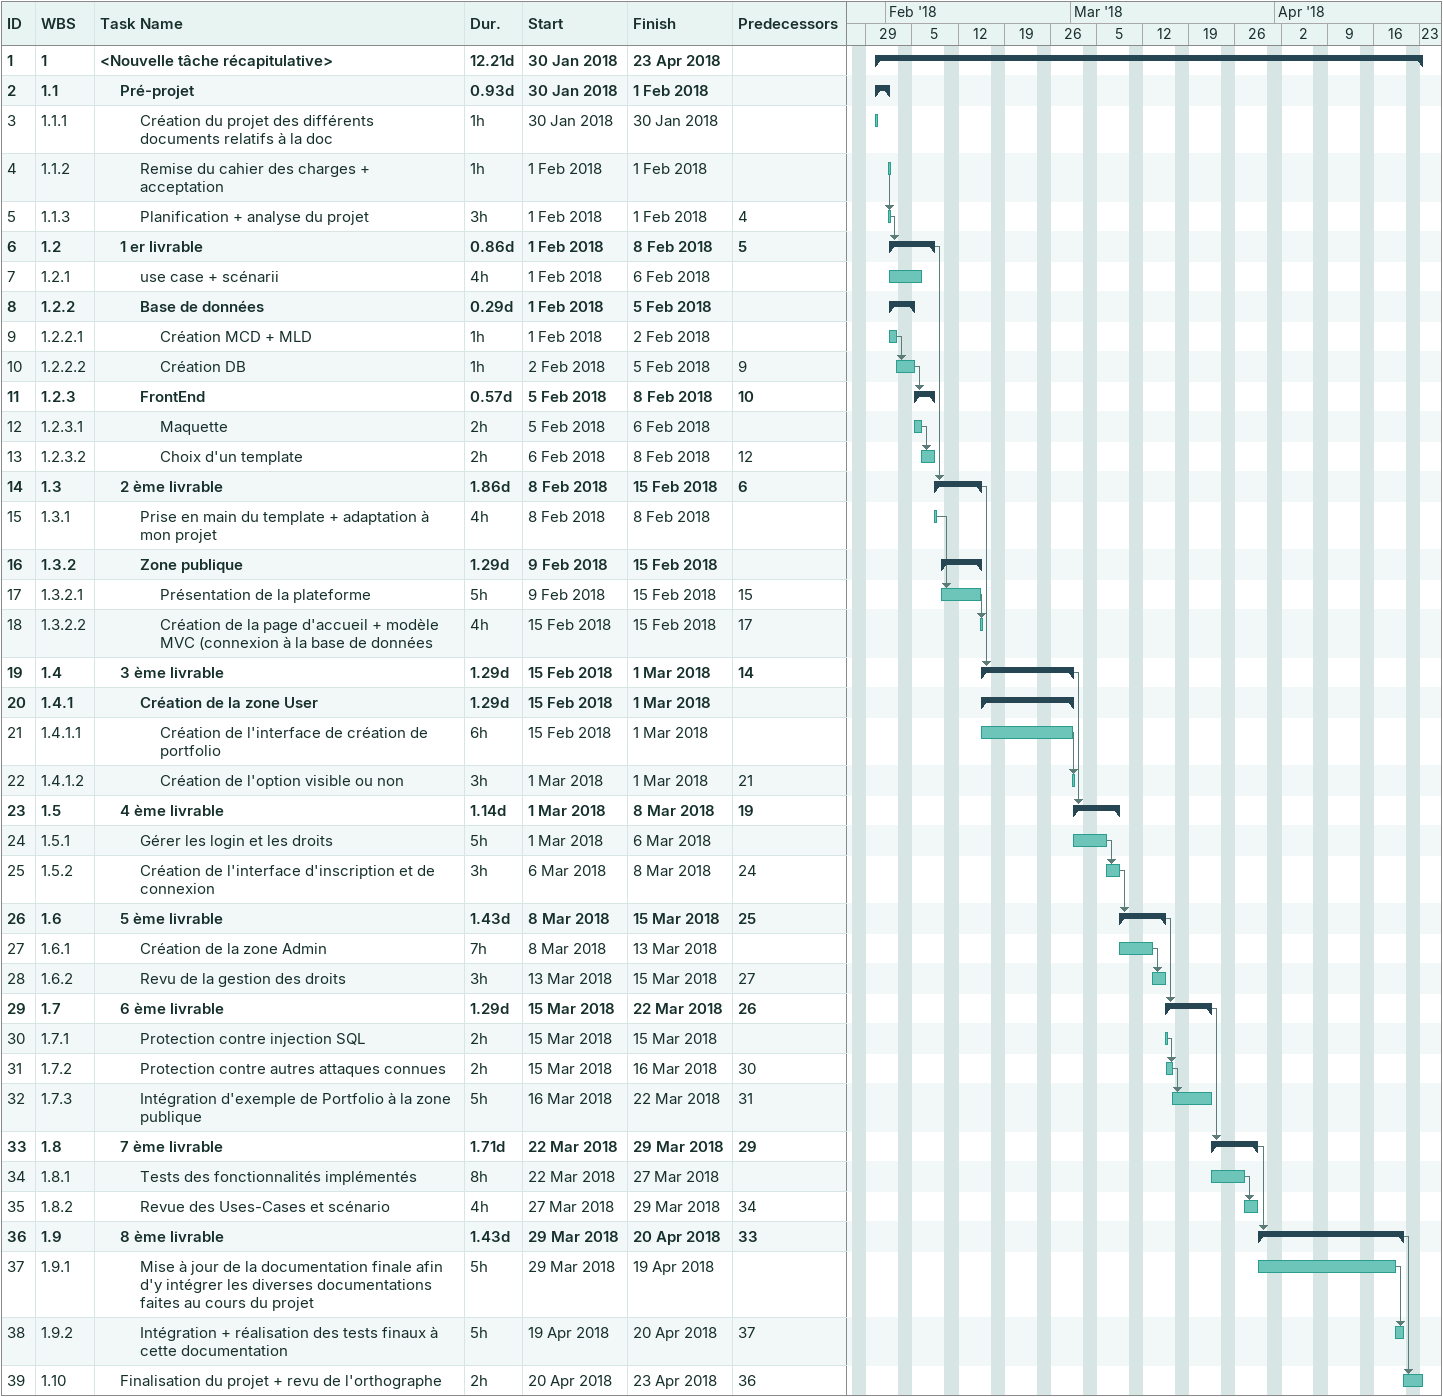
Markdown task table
| ID | WBS | Task | Duration | Start | Finish | Predecessors |
|---|---|---|---|---|---|---|
| 1 | 1 | **<Nouvelle tâche récapitulative>** | 12.21d | 2018-01-30 | 2018-04-23 |  |
| 2 | 1.1 | **Pré-projet** | 0.93d | 2018-01-30 | 2018-02-01 |  |
| 3 | 1.1.1 | Création du projet des différents documents relatifs à la doc | 1h | 2018-01-30 | 2018-01-30 |  |
| 4 | 1.1.2 | Remise du cahier des charges + acceptation | 1h | 2018-02-01 | 2018-02-01 |  |
| 5 | 1.1.3 | Planification + analyse du projet | 3h | 2018-02-01 | 2018-02-01 | 4 |
| 6 | 1.2 | **1 er livrable** | 0.86d | 2018-02-01 | 2018-02-08 | 5 |
| 7 | 1.2.1 | use case + scénarii | 4h | 2018-02-01 | 2018-02-06 |  |
| 8 | 1.2.2 | **Base de données** | 0.29d | 2018-02-01 | 2018-02-05 |  |
| 9 | 1.2.2.1 | Création MCD + MLD | 1h | 2018-02-01 | 2018-02-02 |  |
| 10 | 1.2.2.2 | Création DB | 1h | 2018-02-02 | 2018-02-05 | 9 |
| 11 | 1.2.3 | **FrontEnd** | 0.57d | 2018-02-05 | 2018-02-08 | 10 |
| 12 | 1.2.3.1 | Maquette | 2h | 2018-02-05 | 2018-02-06 |  |
| 13 | 1.2.3.2 | Choix d'un template | 2h | 2018-02-06 | 2018-02-08 | 12 |
| 14 | 1.3 | **2 ème livrable** | 1.86d | 2018-02-08 | 2018-02-15 | 6 |
| 15 | 1.3.1 | Prise en main du template + adaptation à mon projet | 4h | 2018-02-08 | 2018-02-08 |  |
| 16 | 1.3.2 | **Zone publique** | 1.29d | 2018-02-09 | 2018-02-15 |  |
| 17 | 1.3.2.1 | Présentation de la plateforme | 5h | 2018-02-09 | 2018-02-15 | 15 |
| 18 | 1.3.2.2 | Création de la page d'accueil + modèle MVC (connexion à la base de données | 4h | 2018-02-15 | 2018-02-15 | 17 |
| 19 | 1.4 | **3 ème livrable** | 1.29d | 2018-02-15 | 2018-03-01 | 14 |
| 20 | 1.4.1 | **Création de la zone User** | 1.29d | 2018-02-15 | 2018-03-01 |  |
| 21 | 1.4.1.1 | Création de l'interface de création de portfolio | 6h | 2018-02-15 | 2018-03-01 |  |
| 22 | 1.4.1.2 | Création de l'option visible ou non | 3h | 2018-03-01 | 2018-03-01 | 21 |
| 23 | 1.5 | **4 ème livrable** | 1.14d | 2018-03-01 | 2018-03-08 | 19 |
| 24 | 1.5.1 | Gérer les login et les droits | 5h | 2018-03-01 | 2018-03-06 |  |
| 25 | 1.5.2 | Création de l'interface d'inscription et de connexion | 3h | 2018-03-06 | 2018-03-08 | 24 |
| 26 | 1.6 | **5 ème livrable** | 1.43d | 2018-03-08 | 2018-03-15 | 25 |
| 27 | 1.6.1 | Création de la zone Admin | 7h | 2018-03-08 | 2018-03-13 |  |
| 28 | 1.6.2 | Revu de la gestion des droits | 3h | 2018-03-13 | 2018-03-15 | 27 |
| 29 | 1.7 | **6 ème livrable** | 1.29d | 2018-03-15 | 2018-03-22 | 26 |
| 30 | 1.7.1 | Protection contre injection SQL | 2h | 2018-03-15 | 2018-03-15 |  |
| 31 | 1.7.2 | Protection contre autres attaques connues | 2h | 2018-03-15 | 2018-03-16 | 30 |
| 32 | 1.7.3 | Intégration d'exemple de Portfolio à la zone publique | 5h | 2018-03-16 | 2018-03-22 | 31 |
| 33 | 1.8 | **7 ème livrable** | 1.71d | 2018-03-22 | 2018-03-29 | 29 |
| 34 | 1.8.1 | Tests des fonctionnalités implémentés | 8h | 2018-03-22 | 2018-03-27 |  |
| 35 | 1.8.2 | Revue des Uses-Cases et scénario | 4h | 2018-03-27 | 2018-03-29 | 34 |
| 36 | 1.9 | **8 ème livrable** | 1.43d | 2018-03-29 | 2018-04-20 | 33 |
| 37 | 1.9.1 | Mise à jour de la documentation finale afin d'y intégrer les diverses documentations faites au cours du projet | 5h | 2018-03-29 | 2018-04-19 |  |
| 38 | 1.9.2 | Intégration + réalisation des tests finaux à cette documentation | 5h | 2018-04-19 | 2018-04-20 | 37 |
| 39 | 1.10 | Finalisation du projet + revu de l'orthographe | 2h | 2018-04-20 | 2018-04-23 | 36 |
